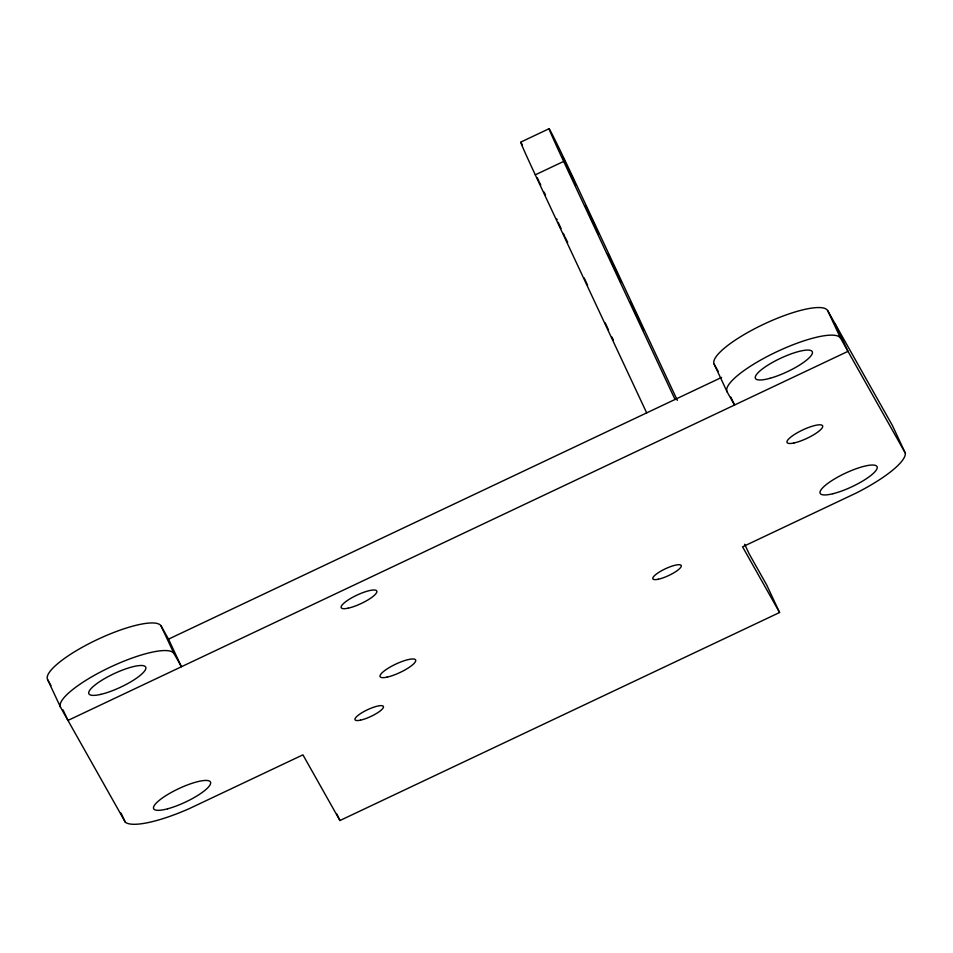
<?xml version="1.0" encoding="UTF-8"?>
<svg xmlns="http://www.w3.org/2000/svg" width="953" height="953" viewBox="0 0 953 953"><rect width="100%" height="100%" fill="white"/><g stroke="black" fill="none" stroke-linecap="round" stroke-linejoin="round"><path stroke-width="1.43" d="M520.695 142.152L549.059 128.726M646.682 412.911L535.288 174.84L563.664 161.414A47.078 0.834 64.7 0 1 549.845 129.87A47.078 0.834 64.7 0 1 574.766 181.118L677.345 400.367M744.674 544.282L749.082 553.705L766.665 584.904L779.578 612.505L339.935 820.533L302.923 754.847L189.468 808.537A70.617 16.916 -25.1 0 1 125.331 822.236L60.563 707.293L47.65 679.692A62.767 15.034 -25.1 0 1 96.98 639.713A62.767 15.034 -25.1 0 1 161.105 626.014L168.514 639.141L721.612 377.424M557.171 219.524L556.814 219.095M730.832 397.139L734.525 405.025L727.127 391.886L714.214 364.296A62.767 15.034 -25.1 0 1 763.532 324.318A62.767 15.034 -25.1 0 1 827.669 310.607L892.437 425.55L905.35 453.151A70.617 16.916 -25.1 0 1 856.02 493.13L742.566 546.819L779.578 612.505M827.669 310.607L840.582 338.208L905.35 453.151M714.214 364.296L718.252 371.456M161.105 626.014L174.018 653.603L181.427 666.743L168.514 639.141M47.65 679.692L51.009 685.672M544.103 192.125L545.509 194.996M611.897 337.017L613.303 339.887M567.666 242.396L565.046 236.999M587.608 285.221L584.141 277.883M563.318 233.366L564.486 235.832M539.577 182.631L540.732 185.085M608.526 329.976L605.179 322.841M835.066 323.746L847.979 351.347L67.961 720.432L63.041 709.914M563.664 161.414L675.046 399.486M336.862 813.957L339.935 820.533M121.031 813.04L125.331 822.236M537.385 177.949L538.993 181.404M561.031 228.506L558.22 222.371M535.288 174.84A47.078 0.834 64.7 0 1 522.363 144.927M60.563 707.293A62.767 15.034 -25.1 0 1 109.893 667.314A62.767 15.034 -25.1 0 1 174.018 653.603M727.127 391.886A62.767 15.034 -25.1 0 1 776.445 351.907A62.767 15.034 -25.1 0 1 840.582 338.208M562.758 157.471L575.922 185.442L562.758 157.471M630.541 302.363L643.716 330.334L630.541 302.363M607.966 254.094L621.118 282.04L607.966 254.094M585.535 206.11L585.13 205.407L598.484 233.723L585.535 206.11M793.932 442.99A19.62 4.694 -25.1 0 0 822.558 427.123A19.62 4.694 -25.1 0 0 798.006 432.364A19.62 4.694 -25.1 0 0 793.932 442.99M386.978 677.154A19.62 4.694 -25.1 0 0 415.591 661.287A19.62 4.694 -25.1 0 0 391.052 666.528A19.62 4.694 -25.1 0 0 386.978 677.154M348.107 608.193A19.62 4.694 -25.1 0 0 376.733 592.313A19.62 4.694 -25.1 0 0 352.193 597.555A19.62 4.694 -25.1 0 0 348.107 608.193M360.484 720.158A15.689 3.764 -25.1 0 0 383.38 707.448A15.689 3.764 -25.1 0 0 363.748 711.653A15.689 3.764 -25.1 0 0 360.484 720.158M658.309 579.233A15.689 3.764 -25.1 0 0 681.204 566.523A15.689 3.764 -25.1 0 0 661.573 570.728A15.689 3.764 -25.1 0 0 658.309 579.233M100.78 694.38A31.389 7.517 -25.1 0 0 145.773 668.803A31.389 7.517 -25.1 0 0 105.318 678.179A31.389 7.517 -25.1 0 0 100.78 694.38M770.048 378.281A31.389 7.517 -25.1 0 0 812.456 352.431A31.389 7.517 -25.1 0 0 769.059 364.427A31.389 7.517 -25.1 0 0 770.048 378.281M833.041 493.702A31.389 7.517 -25.1 0 0 877.189 467.983A31.389 7.517 -25.1 0 0 835.626 478.299A31.389 7.517 -25.1 0 0 833.041 493.702M167.597 808.811A31.389 7.517 -25.1 0 0 210.661 782.997A31.389 7.517 -25.1 0 0 167.919 794.385A31.389 7.517 -25.1 0 0 167.597 808.811"/></g></svg>
